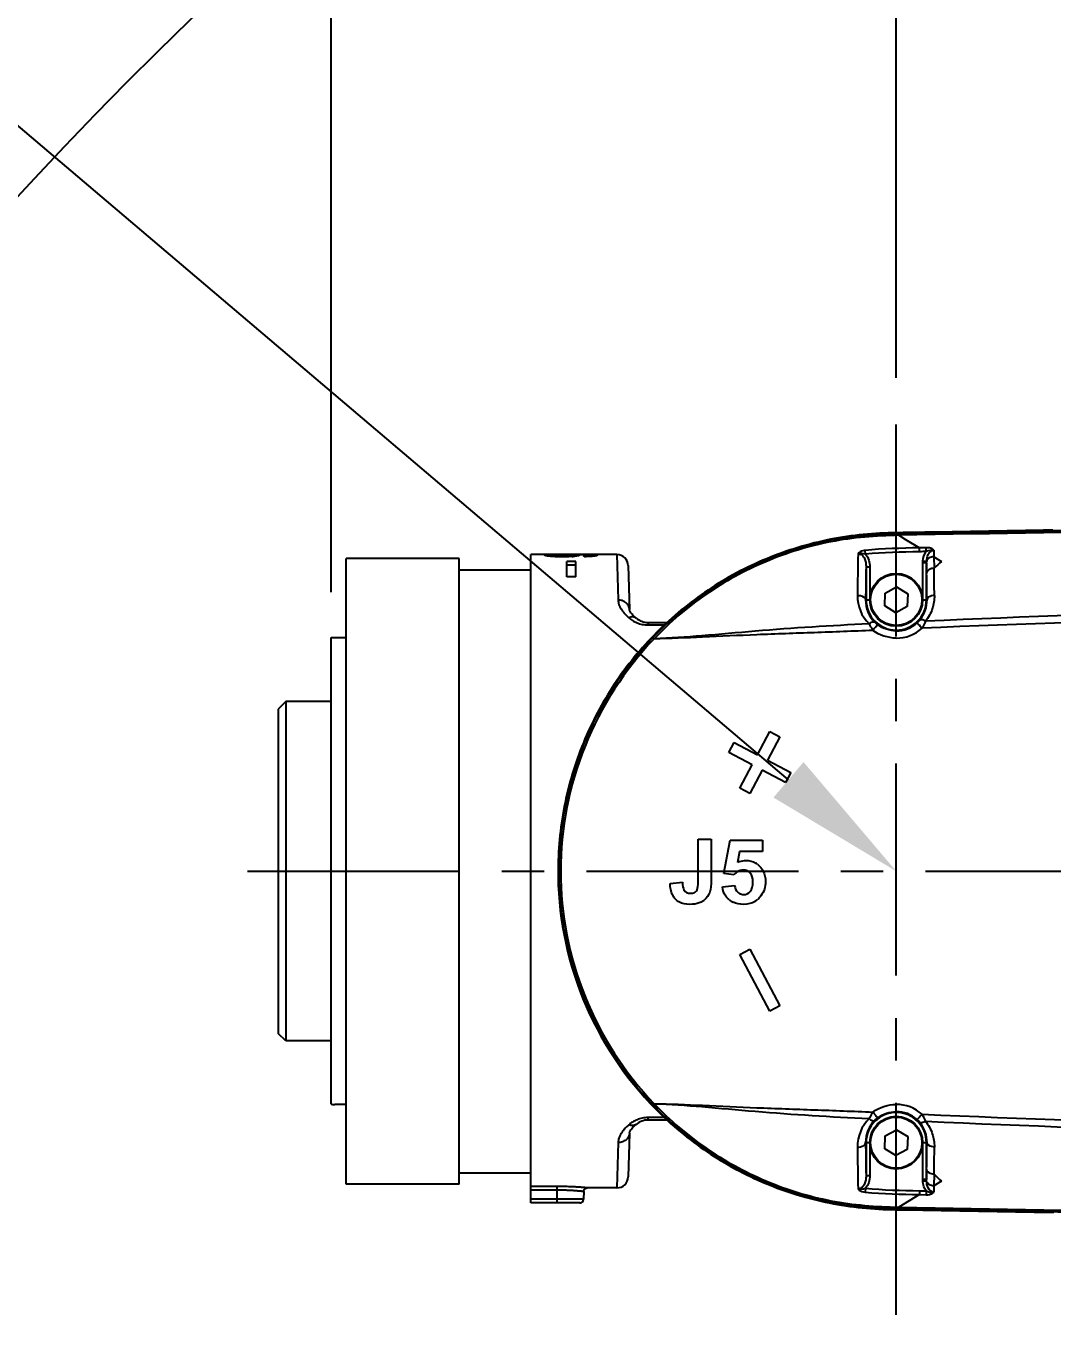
# Model space of a CAD drawing. Header units: millimetres. Extents: x 5828 to 6704, y 123 to 421.
# Drawn here: x 6577.83 to 6586.91, y 352.77 to 364.38 of the extents above; entities that cross this region are included whole.
import ezdxf
from ezdxf import colors
from ezdxf.entities.mleader import LeaderData, LeaderLine
from ezdxf.math import Vec2, Vec3

# ---------------------------------------------------------------- set-up
doc = ezdxf.new("R2010")
doc.units = ezdxf.units.MM
doc.linetypes.add('CENTER', pattern=[0.6, 0.375, -0.075, 0.075, -0.075])
for name, color, linetype in [('中心线', 7, 'Continuous'), ('外形图', 7, 'Continuous'), ('多重引线', 7, 'Continuous'), ('尺寸标注', 7, 'Continuous'), ('运动范围', 7, 'Continuous')]:
    doc.layers.add(name, color=color, linetype=linetype)
doc.styles.add('微软雅黑', font='msyh.ttc', dxfattribs={"height": 1.5})
doc.dimstyles.new('尺寸标注_1_15比例', dxfattribs={"dimtxt": 1.5, "dimasz": 1.25, "dimexe": 0.5, "dimexo": 0.4, "dimgap": 0.5, "dimtad": 1, "dimdec": 1, "dimlfac": 15, "dimdsep": 46, "dimtxsty": '微软雅黑', "dimcen": 0.09, "dimadec": 0, "dimazin": 0, "dimtp": 0.01, "dimtm": 0.01, "dimtfac": 1, "dimtdec": 1, "dimtofl": 0, "dimtmove": 0, "dimatfit": 3, "dimfxl": 1, "dimtolj": 1, "dimarcsym": 0})

# ---------------------------------------------------------------- blocks, each defined once
blk = doc.blocks.new('*D958')
at = {"layer": 'Defpoints', "color": 0}
for p in [(6585.527, 383.472), (6585.527, 360.872), (6580.527, 358.975)]:
    blk.add_point(p, dxfattribs=at)
at = {"layer": '尺寸标注', "color": 0, "lineweight": -2}
for p, q in [((6580.527, 359.375), (6580.527, 383.972)), ((6585.527, 361.272), (6585.527, 383.972)), ((6581.777, 383.472), (6584.277, 383.472))]:
    blk.add_line(p, q, dxfattribs=at)
at = {"layer": '尺寸标注', "color": 0}
for points in [[(6581.777, 383.68), (6581.777, 383.263), (6580.527, 383.472)], [(6584.277, 383.263), (6584.277, 383.68), (6585.527, 383.472)]]:
    blk.add_solid(points, dxfattribs=at)
at = {"layer": '尺寸标注', "color": 0, "insert": (6583.027, 384.735), "char_height": 1.5, "attachment_point": 5, "style": '微软雅黑'}
blk.add_mtext('\\A1;75', dxfattribs=at)
blk = doc.blocks.new('*D959')
at = {"layer": 'Defpoints', "color": 0}
for p in [(6604.527, 383.472), (6604.527, 362.717), (6585.527, 360.872)]:
    blk.add_point(p, dxfattribs=at)
at = {"layer": '尺寸标注', "color": 0, "lineweight": -2}
for p, q in [((6585.527, 361.272), (6585.527, 383.972)), ((6604.527, 363.117), (6604.527, 383.972)), ((6586.777, 383.472), (6603.277, 383.472))]:
    blk.add_line(p, q, dxfattribs=at)
at = {"layer": '尺寸标注', "color": 0}
for points in [[(6586.777, 383.68), (6586.777, 383.263), (6585.527, 383.472)], [(6603.277, 383.263), (6603.277, 383.68), (6604.527, 383.472)]]:
    blk.add_solid(points, dxfattribs=at)
at = {"layer": '尺寸标注', "color": 0, "insert": (6595.027, 384.747), "char_height": 1.5, "attachment_point": 5, "style": '微软雅黑'}
blk.add_mtext('\\A1;285', dxfattribs=at)

msp = doc.modelspace()

# ---------------------------------------------------------------- linework, layer by layer
at = {"layer": '中心线', "linetype": 'CENTER', "ltscale": 5}
for p, q in [((6585.5266, 352.9846), (6585.5266, 360.8724)), ((6579.7865, 356.908), (6610.777, 356.908))]:
    msp.add_line(p, q, dxfattribs=at)
at = {"layer": '外形图'}
for p, q in [((6585.5775, 359.8966), (6585.5485, 359.8961)), ((6585.5487, 359.879), (6585.5485, 359.8936)), ((6585.6318, 359.8974), (6585.5486, 359.8923)), ((6585.5487, 359.879), (6585.6095, 359.8419)), ((6585.6318, 359.8974), (6585.5775, 359.8966)), ((6585.6095, 359.8419), (6585.7309, 359.7677)), ((6582.2933, 353.9746), (6582.2933, 359.708)), ((6583.0559, 359.708), (6582.2933, 359.708)), ((6582.472, 359.7069), (6582.472, 359.6918)), ((6582.491, 359.7014), (6582.491, 359.6904)), ((6582.5098, 359.6984), (6582.5098, 359.6895)), ((6582.5719, 359.697), (6582.5719, 359.6883)), ((6582.6362, 359.6985), (6582.6362, 359.6896)), ((6582.6471, 359.7078), (6582.6471, 359.7036)), ((6582.657, 359.7017), (6582.657, 359.6908)), ((6582.6827, 359.7053), (6582.6827, 359.6929)), ((6582.7979, 359.699), (6582.7979, 359.6901)), ((6582.8104, 359.7014), (6582.8104, 359.6906)), ((6582.8268, 359.7069), (6582.8268, 359.6916)), ((6583.0559, 359.708), (6583.066, 359.3067)), ((6585.2539, 359.7113), (6585.2507, 359.7452)), ((6585.791, 359.769), (6585.7309, 359.7677)), ((6585.7316, 359.7332), (6585.7309, 359.7677)), ((6585.7917, 359.7345), (6585.791, 359.769)), ((6580.66, 354.1413), (6580.66, 359.6746)), ((6581.66, 359.6746), (6580.66, 359.6746)), ((6581.66, 354.1413), (6581.66, 359.6746)), ((6582.6133, 359.5126), (6582.6133, 359.6473)), ((6582.6933, 359.6473), (6582.6133, 359.6473)), ((6582.6933, 359.6147), (6582.6133, 359.6147)), ((6582.6933, 359.5126), (6582.6933, 359.6473)), ((6583.1559, 359.6106), (6583.166, 359.2237)), ((6585.2594, 359.5996), (6585.2594, 359.308)), ((6585.2594, 359.5996), (6585.2927, 359.5996)), ((6585.2927, 359.5996), (6585.2927, 359.308)), ((6585.7606, 359.308), (6585.7606, 359.6337)), ((6585.7939, 359.6337), (6585.7606, 359.6337)), ((6585.7943, 359.6476), (6585.7613, 359.6504)), ((6585.7939, 359.308), (6585.7939, 359.6337)), ((6585.8592, 359.6893), (6585.9266, 359.6482)), ((6585.8592, 359.6893), (6585.8609, 359.5869)), ((6581.66, 359.5746), (6582.2933, 359.5746)), ((6582.6933, 359.5126), (6582.6133, 359.5126)), ((6585.4257, 359.2536), (6585.4291, 359.3682)), ((6585.4291, 359.3682), (6585.5301, 359.4226)), ((6585.5301, 359.4226), (6585.6276, 359.3623)), ((6585.6276, 359.3623), (6585.6242, 359.2477)), ((6585.2551, 359.308), (6585.2927, 359.308)), ((6585.5232, 359.1934), (6585.4257, 359.2536)), ((6585.6242, 359.2477), (6585.5232, 359.1934)), ((6585.7606, 359.308), (6585.7987, 359.308)), ((6583.166, 359.2237), (6583.166, 359.2237)), ((6583.3314, 359.108), (6583.3314, 359.0857)), ((6583.3314, 359.108), (6583.4984, 359.108)), ((6583.3314, 359.0857), (6583.4752, 359.0857)), ((6580.5266, 354.848), (6580.5266, 358.9746)), ((6580.5266, 358.9746), (6580.66, 358.9746)), ((6580.1266, 358.408), (6580.06, 358.3413)), ((6580.06, 358.3413), (6580.06, 355.4746)), ((6580.1266, 358.408), (6580.1266, 355.408)), ((6580.5266, 358.408), (6580.1266, 358.408)), ((6584.2998, 357.9378), (6584.4094, 358.1438)), ((6584.4977, 358.0969), (6584.3881, 357.8908)), ((6584.4094, 358.1438), (6584.4977, 358.0969)), ((6584.0469, 357.959), (6584.0938, 358.0473)), ((6584.2529, 357.8495), (6584.0469, 357.959)), ((6584.0938, 358.0473), (6584.2998, 357.9378)), ((6584.1434, 357.6435), (6584.2529, 357.8495)), ((6584.3881, 357.8908), (6584.5942, 357.7813)), ((6584.3412, 357.8025), (6584.2317, 357.5965)), ((6584.5472, 357.693), (6584.3412, 357.8025)), ((6584.5942, 357.7813), (6584.5472, 357.693)), ((6584.2317, 357.5965), (6584.1434, 357.6435)), ((6583.7752, 356.8252), (6583.7752, 357.1913)), ((6583.7752, 357.1913), (6583.8892, 357.1913)), ((6583.8892, 357.1913), (6583.8892, 356.8326)), ((6584.0017, 356.8886), (6584.0574, 357.1836)), ((6584.0574, 357.1836), (6584.3446, 357.1836)), ((6584.3446, 357.1836), (6584.3446, 357.0819)), ((6584.1397, 357.0819), (6584.1227, 356.9857)), ((6584.3446, 357.0819), (6584.1397, 357.0819)), ((6583.5266, 356.7997), (6583.6345, 356.8121)), ((6584.0898, 356.8759), (6584.0017, 356.8886)), ((6583.9886, 356.7704), (6584.0968, 356.7816)), ((6584.1434, 356.1725), (6584.2317, 356.2194)), ((6584.2317, 356.2194), (6584.4977, 355.7191)), ((6584.4094, 355.6721), (6584.1434, 356.1725)), ((6584.4977, 355.7191), (6584.4094, 355.6721)), ((6580.1266, 355.408), (6580.06, 355.4746)), ((6580.5266, 355.408), (6580.1266, 355.408)), ((6580.66, 354.8456), (6580.56, 354.8456)), ((6583.3314, 354.708), (6583.3314, 354.7302)), ((6583.4748, 354.7302), (6583.3314, 354.7302)), ((6583.4989, 354.708), (6583.3314, 354.708)), ((6583.166, 354.5923), (6583.1559, 354.2054)), ((6585.4291, 354.5682), (6585.5301, 354.6226)), ((6585.5301, 354.6226), (6585.6276, 354.5623)), ((6583.066, 354.5092), (6583.0559, 354.108)), ((6585.2551, 354.508), (6585.2927, 354.508)), ((6585.2594, 354.508), (6585.2594, 354.2163)), ((6585.2927, 354.508), (6585.2927, 354.2163)), ((6585.4257, 354.4536), (6585.4291, 354.5682)), ((6585.6276, 354.5623), (6585.6242, 354.4477)), ((6585.7606, 354.1822), (6585.7606, 354.508)), ((6585.7606, 354.508), (6585.7987, 354.508)), ((6585.7939, 354.1822), (6585.7939, 354.508)), ((6585.5232, 354.3934), (6585.4257, 354.4536)), ((6585.6242, 354.4477), (6585.5232, 354.3934)), ((6581.66, 354.2413), (6582.2933, 354.2413)), ((6581.66, 354.1413), (6580.66, 354.1413)), ((6585.2594, 354.2163), (6585.2927, 354.2163)), ((6585.7939, 354.1822), (6585.7606, 354.1822)), ((6585.7943, 354.1683), (6585.7613, 354.1655)), ((6585.8609, 354.229), (6585.8592, 354.1266)), ((6585.9266, 354.1678), (6585.8592, 354.1266)), ((6582.5266, 354.1206), (6582.2933, 354.1206)), ((6582.5266, 354.088), (6582.2933, 354.088)), ((6582.7605, 354.0074), (6582.2933, 354.0074)), ((6582.5266, 353.9746), (6582.5266, 354.1206)), ((6582.7617, 354.0752), (6582.7605, 354.0074)), ((6583.0559, 354.108), (6582.7951, 354.108)), ((6585.2539, 354.1047), (6585.2507, 354.0707)), ((6585.7309, 354.0482), (6585.5487, 353.9369)), ((6585.7316, 354.0827), (6585.7309, 354.0482)), ((6585.7309, 354.0482), (6585.791, 354.0469)), ((6585.7917, 354.0815), (6585.791, 354.0469)), ((6582.7272, 353.9746), (6582.2933, 353.9746)), ((6585.5484, 353.9215), (6585.5998, 353.919)), ((6585.5484, 353.9198), (6585.5998, 353.919)), ((6585.5487, 353.9369), (6585.5485, 353.9223)), ((6586.9108, 353.8921), (6586.9206, 353.8919))]:
    msp.add_line(p, q, dxfattribs=at)
for points in [[(6583.2247, 359.1466), (6583.2145, 359.1554), (6583.2052, 359.1642), (6583.1972, 359.1725), (6583.1902, 359.1803), (6583.1844, 359.1875), (6583.1796, 359.1941), (6583.1757, 359.2), (6583.1726, 359.2054), (6583.1702, 359.2101), (6583.1684, 359.2142), (6583.1672, 359.2177), (6583.1665, 359.2205), (6583.1661, 359.2225), (6583.166, 359.2237)], [(6583.166, 354.5922), (6583.1661, 354.5934), (6583.1665, 354.5955), (6583.1672, 354.5983), (6583.1685, 354.6018), (6583.1702, 354.6059), (6583.1726, 354.6106), (6583.1757, 354.6159), (6583.1796, 354.6219), (6583.1844, 354.6285), (6583.1903, 354.6357), (6583.1972, 354.6435), (6583.2053, 354.6518), (6583.2146, 354.6606), (6583.2247, 354.6694)], [(6582.7617, 354.0752), (6582.7618, 354.0775), (6582.7623, 354.0806), (6582.763, 354.0837), (6582.764, 354.0867), (6582.7652, 354.0896), (6582.7668, 354.0923), (6582.7686, 354.0949), (6582.7706, 354.0973), (6582.7729, 354.0995), (6582.7753, 354.1015), (6582.778, 354.1032), (6582.7807, 354.1047), (6582.7836, 354.106), (6582.7866, 354.1069), (6582.7897, 354.1075), (6582.7929, 354.1079), (6582.7951, 354.108)]]:
    msp.add_lwpolyline(points, dxfattribs=at)
for centre, radius in [((6585.5266, 359.308), 0.2333), ((6585.5266, 359.308), 0.2267), ((6585.5266, 354.508), 0.2333), ((6585.5266, 354.508), 0.2267)]:
    msp.add_circle(centre, radius, dxfattribs=at)
for centre, radius, start, end in [((6600.9868, -524.6281), 884.6564, 90.3351838, 90.9999326), ((6599.5922, -426.9225), 786.9268, 90.2752708, 91.0225507), ((6583.0559, 359.608), 0.1, 1.5, 90), ((6683.1579, 358.0899), 97.9829, 179.049727, 179.2649), ((6582.6079, 360.4295), 0.7404, 273.80278, 275.54923), ((6582.61, 360.4057), 0.7165, 275.56813, 275.82642), ((6657.5345, 358.3988), 72.2851, 179.048152, 179.279371), ((6586.8787, 358.5595), 1.4463, 131.17122, 134.73157), ((6508.9034, 358.441), 76.966, 0.674219, 0.853127), ((6517.8014, 358.47), 68.0025, 0.706034, 0.903416), ((6585.5311, 359.3422), 0.348, 179.21414, 225.1184), ((6585.5261, 359.3037), 0.271, 179.09652, 225.44843), ((6585.5266, 359.308), 0.2672, 180, 0), ((6585.5279, 359.3038), 0.2709, 319.86681, 0.8812), ((6592.278, 214.9208), 144.3441, 88.339768, 92.578488), ((6583.3314, 359.2746), 0.1667, 230.21661, 270), ((6585.5378, 359.2955), 0.2579, 311.97894, 319.84973), ((6585.5168, 359.2945), 0.2579, 225.46819, 233.25352), ((6585.5267, 359.3077), 0.2744, 269.99707, 312.0083), ((6585.5266, 359.3101), 0.3408, 270.00213, 312.04576), ((6585.5271, 356.9077), 2.9851, 136.19213, 179.99571), ((6584.2048, 356.8218), 0.1833, 110.05869, 116.62903), ((6584.174, 356.817), 0.1004, 106.74697, 114.97053), ((6584.1958, 356.8372), 0.1677, 52.24546, 58.5524), ((6585.5271, 356.9082), 2.9851, 180.0043, 223.80786), ((6583.7179, 356.7881), 0.1739, 304.52067, 309.28467), ((6584.1536, 356.7819), 0.1639, 229.68278, 239.77219), ((6584.1549, 356.7843), 0.1667, 239.78451, 244.8994), ((6584.1885, 356.786), 0.1696, 301.62289, 305.86678), ((6584.1849, 356.791), 0.1757, 305.88811, 312.20484), ((6585.5266, 354.5059), 0.3408, 47.95424, 89.99787), ((6583.3314, 354.5413), 0.1667, 90.00003, 129.7826), ((6585.5311, 354.4737), 0.348, 134.88168, 180.78564), ((6585.5261, 354.5122), 0.271, 134.55154, 180.90344), ((6585.5266, 354.508), 0.2672, 0, 180), ((6585.5168, 354.5215), 0.2579, 126.74656, 134.53177), ((6585.5267, 354.5082), 0.2744, 47.99169, 90.00293), ((6585.5378, 354.5204), 0.2579, 40.15028, 48.02104), ((6585.5276, 354.5121), 0.2711, 359.13619, 40.11579), ((6592.278, 498.8979), 144.3469, 267.421552, 271.660192), ((6652.7063, 355.3466), 67.4564, 180.712353, 180.960124), ((6514.487, 355.3925), 71.3172, 359.101171, 359.289379), ((6673.2343, 355.5801), 88.0582, 180.722978, 180.962411), ((6504.8583, 355.4289), 81.0115, 359.151338, 359.321313), ((6583.0559, 354.208), 0.1, 270, 358.49997), ((6586.8792, 355.2569), 1.4469, 225.26963, 228.82839), ((6582.7272, 354.008), 0.0333, 270, 359), ((6600.8877, 1230.584), 876.7959, 268.9975832, 269.66828), ((6599.475, 1131.0603), 777.2481, 268.9733511, 269.7299241)]:
    msp.add_arc(centre, radius, start, end, dxfattribs=at)
msp.add_ellipse((6580.6933, 356.908), major_axis=(0, 2.0667), ratio=1, start_param=-3.2223255, end_param=-3.2061536, dxfattribs=at)
for points, knots in [([(6595.8114, 360.0158), (6594.1147, 360.0061), (6591.5698, 359.9839), (6588.6008, 359.9444), (6586.9043, 359.9193), (6586.056, 359.9037), (6585.6318, 359.8974)], [0, 0, 0, 0, 0.4999899, 0.7499865, 0.8749853, 1, 1, 1, 1]), ([(6585.4932, 359.9002), (6585.3948, 359.898), (6585.198, 359.8875), (6584.8096, 359.8244), (6584.3385, 359.6755), (6583.8199, 359.3893), (6583.3671, 359.0072), (6582.998, 358.5439), (6582.7266, 358.0173), (6582.5641, 357.4474), (6582.4989, 356.663), (6582.7109, 355.6811), (6583.2858, 354.8574), (6583.9045, 354.3706), (6584.4326, 354.1018), (6584.9083, 353.9692), (6585.2993, 353.9188), (6585.4969, 353.9154), (6585.5961, 353.9139)], [0, 0, 0, 0, 0.0313918, 0.0627055, 0.1252465, 0.1877889, 0.2503308, 0.3128738, 0.3754122, 0.4379568, 0.5004935, 0.6249746, 0.7494509, 0.8119925, 0.8745358, 0.9370831, 0.9683717, 1, 1, 1, 1]), ([(6585.5485, 359.8961), (6585.4497, 359.8945), (6585.2527, 359.888), (6584.8632, 359.8316), (6584.39, 359.6916), (6583.8668, 359.4146), (6583.2566, 358.9185), (6582.6959, 358.0856), (6582.4614, 356.908), (6582.6958, 355.7304), (6583.2566, 354.8975), (6583.8667, 354.4014), (6584.3899, 354.1244), (6584.8631, 353.9843), (6585.2526, 353.9279), (6585.4496, 353.9215), (6585.5484, 353.9198)], [0, 0, 0, 0, 0.0315586, 0.0628955, 0.1255144, 0.1881321, 0.2507484, 0.3753715, 0.4999998, 0.6246281, 0.7492512, 0.8118676, 0.8744853, 0.9371042, 0.968441, 1, 1, 1, 1]), ([(6585.5485, 359.8936), (6585.3466, 359.8902), (6584.9419, 359.8553), (6584.3576, 359.6778), (6583.8235, 359.3832), (6583.5126, 359.1199), (6583.3729, 358.9742)], [0, 0, 0, 0, 0.2498905, 0.4997219, 0.750074, 1, 1, 1, 1]), ([(6585.5487, 359.879), (6585.3479, 359.8745), (6584.9446, 359.8434), (6584.3641, 359.6632), (6583.8312, 359.3726), (6583.5229, 359.109), (6583.3839, 358.9636)], [0, 0, 0, 0, 0.2498543, 0.4998287, 0.7498754, 1, 1, 1, 1]), ([(6582.4189, 359.7017), (6582.4189, 359.7019), (6582.4191, 359.7022), (6582.4195, 359.7026), (6582.4201, 359.703), (6582.4212, 359.7034), (6582.4229, 359.7038), (6582.425, 359.7043), (6582.4277, 359.7047), (6582.4308, 359.705), (6582.4358, 359.7055), (6582.4428, 359.7059), (6582.4554, 359.7065), (6582.4653, 359.7068), (6582.472, 359.7069)], [0, 0, 0, 0, 0.0118525, 0.019438, 0.0286511, 0.0526566, 0.084771, 0.1255262, 0.1752654, 0.2336918, 0.3001019, 0.453128, 0.6246098, 1, 1, 1, 1]), ([(6582.4609, 359.6928), (6582.4576, 359.6931), (6582.4515, 359.6938), (6582.443, 359.6949), (6582.4356, 359.696), (6582.4303, 359.697), (6582.4267, 359.6978), (6582.4246, 359.6984), (6582.4228, 359.699), (6582.4214, 359.6995), (6582.4203, 359.7001), (6582.4194, 359.7007), (6582.4189, 359.7013), (6582.4189, 359.7017)], [0, 0, 0, 0, 0.2247818, 0.4231707, 0.5952357, 0.7375059, 0.7966258, 0.8475281, 0.8901801, 0.9248326, 0.9521779, 0.9730678, 1, 1, 1, 1]), ([(6582.472, 359.7069), (6582.4836, 359.7072), (6582.5091, 359.7075), (6582.5504, 359.7077), (6582.5972, 359.7078), (6582.6302, 359.7078), (6582.6474, 359.7078)], [0, 0, 0, 0, 0.1984688, 0.4360621, 0.7054894, 1, 1, 1, 1]), ([(6582.5138, 359.7041), (6582.5106, 359.7039), (6582.506, 359.7037), (6582.5003, 359.7033), (6582.4969, 359.7029), (6582.4946, 359.7026), (6582.4931, 359.7024), (6582.4923, 359.7022), (6582.4917, 359.702), (6582.4913, 359.7018), (6582.491, 359.7016), (6582.491, 359.7014)], [0, 0, 0, 0, 0.4200647, 0.594077, 0.7405072, 0.8538463, 0.8972114, 0.9317951, 0.9584058, 0.9779729, 1, 1, 1, 1]), ([(6582.491, 359.7014), (6582.491, 359.7012), (6582.4913, 359.7009), (6582.4919, 359.7007), (6582.4925, 359.7004), (6582.4934, 359.7002), (6582.4948, 359.6999), (6582.497, 359.6996), (6582.4998, 359.6992), (6582.5041, 359.6988), (6582.5075, 359.6985), (6582.5098, 359.6984)], [0, 0, 0, 0, 0.0314974, 0.0588928, 0.0951764, 0.1405555, 0.1944991, 0.3240424, 0.474314, 0.6406265, 1, 1, 1, 1]), ([(6582.5098, 359.6984), (6582.514, 359.6981), (6582.5232, 359.6977), (6582.5439, 359.6971), (6582.5604, 359.697), (6582.5719, 359.697)], [0, 0, 0, 0, 0.2015006, 0.442947, 1, 1, 1, 1]), ([(6582.5794, 359.705), (6582.5672, 359.705), (6582.5499, 359.7049), (6582.528, 359.7046), (6582.5183, 359.7043), (6582.5138, 359.7041)], [0, 0, 0, 0, 0.5568304, 0.7950322, 1, 1, 1, 1]), ([(6582.5719, 359.697), (6582.5837, 359.697), (6582.6005, 359.6971), (6582.6219, 359.6977), (6582.6316, 359.6982), (6582.6362, 359.6985)], [0, 0, 0, 0, 0.5474641, 0.7857332, 1, 1, 1, 1]), ([(6582.6373, 359.7042), (6582.6332, 359.7044), (6582.6244, 359.7046), (6582.6051, 359.705), (6582.5899, 359.705), (6582.5794, 359.705)], [0, 0, 0, 0, 0.2125212, 0.4562806, 1, 1, 1, 1]), ([(6582.6362, 359.6985), (6582.6394, 359.6987), (6582.6448, 359.6991), (6582.6509, 359.6998), (6582.6541, 359.7004), (6582.6553, 359.7007), (6582.6559, 359.7009), (6582.6564, 359.7011), (6582.6568, 359.7013), (6582.657, 359.7015), (6582.657, 359.7017)], [0, 0, 0, 0, 0.4497261, 0.7634838, 0.8676502, 0.9067981, 0.93781, 0.9615799, 0.9791142, 1, 1, 1, 1]), ([(6582.657, 359.7017), (6582.657, 359.7019), (6582.6566, 359.7021), (6582.6561, 359.7024), (6582.6554, 359.7026), (6582.6545, 359.7027), (6582.653, 359.703), (6582.6508, 359.7033), (6582.6478, 359.7035), (6582.6433, 359.7039), (6582.6397, 359.7041), (6582.6373, 359.7042)], [0, 0, 0, 0, 0.030023, 0.0566744, 0.0921384, 0.1366203, 0.1896125, 0.3178242, 0.4691136, 0.6366321, 1, 1, 1, 1]), ([(6582.6474, 359.7078), (6582.6647, 359.7078), (6582.6981, 359.7078), (6582.7459, 359.7077), (6582.7885, 359.7075), (6582.8149, 359.7072), (6582.8268, 359.7069)], [0, 0, 0, 0, 0.2884852, 0.5584607, 0.8002563, 1, 1, 1, 1]), ([(6582.7856, 359.7042), (6582.7786, 359.7045), (6582.7634, 359.7048), (6582.7391, 359.7051), (6582.7117, 359.7052), (6582.6927, 359.7053), (6582.6827, 359.7053)], [0, 0, 0, 0, 0.2040707, 0.4433213, 0.7095381, 1, 1, 1, 1]), ([(6582.6827, 359.7053), (6582.6859, 359.7052), (6582.6918, 359.705), (6582.7, 359.7045), (6582.7068, 359.704), (6582.7115, 359.7035), (6582.7146, 359.7031), (6582.7165, 359.7028), (6582.7179, 359.7025), (6582.7191, 359.7022), (6582.7199, 359.7018), (6582.7205, 359.7015), (6582.7209, 359.7012), (6582.721, 359.7009), (6582.721, 359.7007)], [0, 0, 0, 0, 0.2458252, 0.4552012, 0.629251, 0.76694, 0.8223759, 0.8691079, 0.9073708, 0.9376633, 0.9608948, 0.9781065, 0.9904788, 1, 1, 1, 1]), ([(6582.721, 359.7007), (6582.721, 359.7003), (6582.7204, 359.6997), (6582.7194, 359.6992), (6582.7181, 359.6986), (6582.7166, 359.6981), (6582.7147, 359.6976), (6582.7125, 359.6971), (6582.7089, 359.6964), (6582.7039, 359.6955), (6582.6948, 359.6942), (6582.6876, 359.6934), (6582.6827, 359.6929)], [0, 0, 0, 0, 0.0312309, 0.0567503, 0.0899956, 0.131389, 0.1812086, 0.2393105, 0.3050437, 0.4562516, 0.6265238, 1, 1, 1, 1]), ([(6582.7597, 359.6976), (6582.7669, 359.6977), (6582.7771, 359.6979), (6582.7898, 359.6984), (6582.7954, 359.6988), (6582.7979, 359.699)], [0, 0, 0, 0, 0.5620801, 0.8004409, 1, 1, 1, 1]), ([(6582.769, 359.6892), (6582.7682, 359.69), (6582.7653, 359.693), (6582.7621, 359.6958), (6582.7597, 359.6976)], [0, 0, 0, 0, 0.2625428, 1, 1, 1, 1]), ([(6582.8104, 359.7014), (6582.8104, 359.7016), (6582.81, 359.7019), (6582.8095, 359.7021), (6582.8088, 359.7023), (6582.8079, 359.7025), (6582.8063, 359.7028), (6582.8037, 359.7031), (6582.8001, 359.7034), (6582.794, 359.7039), (6582.7891, 359.7041), (6582.7856, 359.7042)], [0, 0, 0, 0, 0.0231028, 0.0437733, 0.071783, 0.1078978, 0.1527523, 0.2683418, 0.4153853, 0.5885357, 1, 1, 1, 1]), ([(6582.7979, 359.699), (6582.799, 359.6991), (6582.8011, 359.6993), (6582.8038, 359.6996), (6582.806, 359.6999), (6582.8077, 359.7002), (6582.8089, 359.7005), (6582.8097, 359.7008), (6582.8102, 359.7011), (6582.8104, 359.7013), (6582.8104, 359.7014)], [0, 0, 0, 0, 0.2568735, 0.4688923, 0.6399994, 0.7722363, 0.8693438, 0.9352378, 0.9758212, 1, 1, 1, 1]), ([(6582.8268, 359.7069), (6582.8312, 359.7068), (6582.8395, 359.7066), (6582.8509, 359.7061), (6582.8605, 359.7056), (6582.8673, 359.705), (6582.8718, 359.7045), (6582.8745, 359.7041), (6582.8767, 359.7037), (6582.8786, 359.7033), (6582.88, 359.7028), (6582.881, 359.7023), (6582.8817, 359.7018), (6582.8818, 359.7013), (6582.8818, 359.7011)], [0, 0, 0, 0, 0.2377456, 0.4415863, 0.6119871, 0.7494112, 0.8059424, 0.8545513, 0.8954463, 0.9288738, 0.9551702, 0.9749004, 0.9890992, 1, 1, 1, 1]), ([(6582.8818, 359.7011), (6582.8818, 359.7008), (6582.8815, 359.7003), (6582.8809, 359.6998), (6582.8798, 359.6991), (6582.8777, 359.6983), (6582.8746, 359.6974), (6582.8705, 359.6965), (6582.8654, 359.6956), (6582.8594, 359.6947), (6582.8551, 359.6942), (6582.8528, 359.6939)], [0, 0, 0, 0, 0.0305991, 0.0525709, 0.0805368, 0.1573357, 0.2646228, 0.4031305, 0.572635, 0.7713952, 1, 1, 1, 1]), ([(6585.2507, 359.7452), (6585.2443, 359.7446), (6585.2216, 359.7408), (6585.1969, 359.7297), (6585.1885, 359.7149)], [0, 0, 0, 0, 0.2735961, 1, 1, 1, 1]), ([(6585.1885, 359.7149), (6585.2009, 359.7167), (6585.2275, 359.7059), (6585.2469, 359.6729), (6585.2575, 359.637), (6585.2594, 359.612), (6585.2594, 359.5996)], [0, 0, 0, 0, 0.2510945, 0.5018024, 0.7509979, 1, 1, 1, 1]), ([(6585.8583, 359.7466), (6585.8516, 359.7556), (6585.8278, 359.7667), (6585.8039, 359.7693), (6585.791, 359.769)], [0, 0, 0, 0, 0.4652728, 1, 1, 1, 1]), ([(6585.7943, 359.6476), (6585.7957, 359.6686), (6585.8026, 359.7005), (6585.8266, 359.7362), (6585.8476, 359.7464), (6585.8583, 359.7466)], [0, 0, 0, 0, 0.4967975, 0.747736, 1, 1, 1, 1]), ([(6582.491, 359.6904), (6582.4883, 359.6906), (6582.4782, 359.6912), (6582.4682, 359.692), (6582.4609, 359.6928)], [0, 0, 0, 0, 0.2665951, 1, 1, 1, 1]), ([(6582.5726, 359.6883), (6582.5586, 359.6883), (6582.5313, 359.6886), (6582.5041, 359.6896), (6582.491, 359.6904)], [0, 0, 0, 0, 0.5159916, 1, 1, 1, 1]), ([(6582.657, 359.6908), (6582.644, 359.6899), (6582.6159, 359.6886), (6582.5877, 359.6883), (6582.5726, 359.6883)], [0, 0, 0, 0, 0.4638019, 1, 1, 1, 1]), ([(6582.8104, 359.6906), (6582.8071, 359.6904), (6582.7933, 359.6898), (6582.7794, 359.6894), (6582.769, 359.6892)], [0, 0, 0, 0, 0.2423789, 1, 1, 1, 1]), ([(6582.8528, 359.6939), (6582.8463, 359.6931), (6582.8322, 359.6918), (6582.8181, 359.691), (6582.8104, 359.6906)], [0, 0, 0, 0, 0.4593914, 1, 1, 1, 1]), ([(6585.8592, 359.6893), (6585.8443, 359.689), (6585.8166, 359.6828), (6585.7965, 359.6596), (6585.7943, 359.6476)], [0, 0, 0, 0, 0.5520752, 1, 1, 1, 1]), ([(6585.8609, 359.5869), (6585.8449, 359.5866), (6585.8158, 359.5807), (6585.7956, 359.5544), (6585.7954, 359.5422)], [0, 0, 0, 0, 0.5668086, 1, 1, 1, 1]), ([(6583.166, 359.2237), (6583.1659, 359.2292), (6583.1643, 359.2404), (6583.1582, 359.2562), (6583.1487, 359.2707), (6583.1362, 359.2834), (6583.121, 359.2937), (6583.1038, 359.3012), (6583.0853, 359.3058), (6583.0725, 359.3068), (6583.066, 359.3067)], [0, 0, 0, 0, 0.1154967, 0.2325021, 0.3522459, 0.4754907, 0.6024415, 0.7327603, 0.8656536, 1, 1, 1, 1]), ([(6583.066, 359.3067), (6583.0662, 359.3002), (6583.0677, 359.2868), (6583.0731, 359.2668), (6583.0814, 359.2467), (6583.0924, 359.2268), (6583.106, 359.2069), (6583.128, 359.1802), (6583.1471, 359.1616), (6583.1608, 359.1498)], [0, 0, 0, 0, 0.1047068, 0.2138084, 0.3285245, 0.4495753, 0.5772846, 0.7117047, 1, 1, 1, 1]), ([(6585.1831, 359.347), (6585.1921, 359.3473), (6585.219, 359.3461), (6585.2547, 359.3274), (6585.2551, 359.308)], [0, 0, 0, 0, 0.3161215, 1, 1, 1, 1]), ([(6585.8641, 359.3466), (6585.8645, 359.3071), (6585.8517, 359.2246), (6585.811, 359.1513), (6585.7842, 359.1187)], [0, 0, 0, 0, 0.4843697, 1, 1, 1, 1]), ([(6585.8641, 359.3466), (6585.8557, 359.3465), (6585.8309, 359.344), (6585.7991, 359.3259), (6585.7987, 359.308)], [0, 0, 0, 0, 0.3181094, 1, 1, 1, 1]), ([(6583.2247, 359.1466), (6583.2229, 359.1481), (6583.2187, 359.151), (6583.2094, 359.1553), (6583.1958, 359.1578), (6583.1783, 359.1561), (6583.1666, 359.1523), (6583.1608, 359.1498)], [0, 0, 0, 0, 0.109836, 0.2215599, 0.4564936, 0.7149791, 1, 1, 1, 1]), ([(6583.1608, 359.1498), (6583.1711, 359.1409), (6583.1942, 359.1238), (6583.2269, 359.107), (6583.2563, 359.0965), (6583.2887, 359.0883), (6583.3143, 359.0857), (6583.3314, 359.0857)], [0, 0, 0, 0, 0.2201243, 0.4611668, 0.5899131, 0.7235186, 1, 1, 1, 1]), ([(6585.7842, 359.1187), (6585.7749, 359.1247), (6585.7605, 359.133), (6585.7393, 359.1339), (6585.7349, 359.1292)], [0, 0, 0, 0, 0.6323188, 1, 1, 1, 1]), ([(6596.4598, 359.1367), (6595.568, 359.1634), (6593.7836, 359.1967), (6590.2144, 359.201), (6587.5377, 359.1343), (6585.7549, 359.057)], [0, 0, 0, 0, 0.2500034, 0.5000096, 1, 1, 1, 1]), ([(6585.7842, 359.1187), (6585.7822, 359.1137), (6585.7733, 359.0927), (6585.7633, 359.0722), (6585.7549, 359.057)], [0, 0, 0, 0, 0.2376212, 1, 1, 1, 1]), ([(6585.3201, 359.0374), (6585.1471, 359.03), (6584.8047, 359.0174), (6584.3023, 359.0002), (6583.8301, 358.9781), (6583.527, 358.9646), (6583.3837, 358.9633)], [0, 0, 0, 0, 0.2681972, 0.5303969, 0.7782016, 1, 1, 1, 1]), ([(6585.2855, 359.0956), (6584.9498, 359.0789), (6584.4568, 359.0488), (6583.8242, 358.9896), (6583.5255, 358.9674), (6583.3839, 358.9636)], [0, 0, 0, 0, 0.5289486, 0.777101, 1, 1, 1, 1]), ([(6585.2855, 359.0956), (6585.2945, 359.1027), (6585.309, 359.1129), (6585.3309, 359.1152), (6585.336, 359.1106)], [0, 0, 0, 0, 0.626016, 1, 1, 1, 1]), ([(6585.2855, 359.0956), (6585.288, 359.0909), (6585.2986, 359.071), (6585.3104, 359.0516), (6585.3201, 359.0374)], [0, 0, 0, 0, 0.2369328, 1, 1, 1, 1]), ([(6585.3201, 359.0374), (6585.3251, 359.0441), (6585.3345, 359.0559), (6585.3471, 359.073), (6585.356, 359.0806), (6585.3608, 359.0884), (6585.3625, 359.0878)], [0, 0, 0, 0, 0.3776977, 0.699301, 0.9163684, 1, 1, 1, 1]), ([(6585.7549, 359.057), (6585.7494, 359.0631), (6585.7391, 359.0739), (6585.7259, 359.0896), (6585.7161, 359.0967), (6585.712, 359.1041), (6585.7103, 359.1038)], [0, 0, 0, 0, 0.3800858, 0.7022456, 0.9186994, 1, 1, 1, 1]), ([(6583.3837, 358.9633), (6583.1255, 358.6901), (6582.7052, 358.0428), (6582.5581, 357.2838), (6582.5581, 356.908)], [0, 0, 0, 0, 0.5000355, 1, 1, 1, 1]), ([(6583.3729, 358.9742), (6583.3731, 358.9738), (6583.3769, 358.9704), (6583.3805, 358.9668), (6583.3839, 358.9636)], [0, 0, 0, 0, 0.0823333, 1, 1, 1, 1]), ([(6582.5581, 356.908), (6582.5581, 356.5321), (6582.7052, 355.7731), (6583.1255, 355.1259), (6583.3837, 354.8527)], [0, 0, 0, 0, 0.4999654, 1, 1, 1, 1]), ([(6583.3729, 354.8418), (6583.3734, 354.8431), (6583.378, 354.8461), (6583.3811, 354.85), (6583.3837, 354.8527)], [0, 0, 0, 0, 0.2804541, 1, 1, 1, 1]), ([(6583.3729, 354.8418), (6583.5126, 354.6961), (6583.8235, 354.4328), (6584.3575, 354.1381), (6584.9419, 353.9608), (6585.3466, 353.9257), (6585.5485, 353.9223)], [0, 0, 0, 0, 0.2499158, 0.5002475, 0.7500821, 1, 1, 1, 1]), ([(6583.3837, 354.8527), (6583.527, 354.8514), (6583.8301, 354.8379), (6584.3022, 354.8158), (6584.8047, 354.7985), (6585.147, 354.786), (6585.3201, 354.7785)], [0, 0, 0, 0, 0.2217935, 0.4695969, 0.7317992, 1, 1, 1, 1]), ([(6583.3839, 354.8523), (6583.5255, 354.8485), (6583.8242, 354.8263), (6584.4568, 354.7671), (6584.9498, 354.737), (6585.2855, 354.7203)], [0, 0, 0, 0, 0.222894, 0.4710455, 1, 1, 1, 1]), ([(6583.3839, 354.8523), (6583.5229, 354.707), (6583.8312, 354.4433), (6584.3641, 354.1528), (6584.9446, 353.9725), (6585.3478, 353.9414), (6585.5487, 353.9369)], [0, 0, 0, 0, 0.2501195, 0.5001631, 0.7501399, 1, 1, 1, 1]), ([(6583.3314, 354.7302), (6583.3143, 354.7302), (6583.2887, 354.7276), (6583.2563, 354.7194), (6583.2269, 354.7089), (6583.1942, 354.6921), (6583.1711, 354.6751), (6583.1608, 354.6662)], [0, 0, 0, 0, 0.2764756, 0.4100807, 0.5388306, 0.7798761, 1, 1, 1, 1]), ([(6585.3201, 354.7785), (6585.3168, 354.7737), (6585.3044, 354.7548), (6585.2932, 354.7352), (6585.2855, 354.7203)], [0, 0, 0, 0, 0.2597966, 1, 1, 1, 1]), ([(6585.2855, 354.7203), (6585.2945, 354.7133), (6585.309, 354.7031), (6585.3309, 354.7008), (6585.336, 354.7053)], [0, 0, 0, 0, 0.6260154, 1, 1, 1, 1]), ([(6585.3201, 354.7785), (6585.3251, 354.7719), (6585.3345, 354.76), (6585.3471, 354.743), (6585.356, 354.7353), (6585.3608, 354.7275), (6585.3625, 354.7281)], [0, 0, 0, 0, 0.3776977, 0.6993011, 0.9163684, 1, 1, 1, 1]), ([(6585.7549, 354.759), (6585.7494, 354.7529), (6585.7391, 354.7421), (6585.7259, 354.7263), (6585.7161, 354.7192), (6585.712, 354.7119), (6585.7103, 354.7122)], [0, 0, 0, 0, 0.3800858, 0.7022456, 0.9186994, 1, 1, 1, 1]), ([(6585.7549, 354.759), (6585.7577, 354.7538), (6585.7684, 354.7336), (6585.7778, 354.7128), (6585.7842, 354.6972)], [0, 0, 0, 0, 0.25899, 1, 1, 1, 1]), ([(6585.7549, 354.759), (6587.5377, 354.6817), (6590.2144, 354.6149), (6593.7836, 354.6193), (6595.568, 354.6526), (6596.4598, 354.6792)], [0, 0, 0, 0, 0.4999904, 0.7499966, 1, 1, 1, 1]), ([(6583.1608, 354.6662), (6583.1471, 354.6543), (6583.128, 354.6358), (6583.1061, 354.609), (6583.0924, 354.5892), (6583.0814, 354.5692), (6583.0731, 354.5491), (6583.0677, 354.5292), (6583.0662, 354.5158), (6583.066, 354.5092)], [0, 0, 0, 0, 0.2882975, 0.4227187, 0.5504261, 0.6714761, 0.7861934, 0.8952946, 1, 1, 1, 1]), ([(6583.166, 354.5922), (6583.1659, 354.5867), (6583.1643, 354.5756), (6583.1582, 354.5597), (6583.1487, 354.5452), (6583.1362, 354.5326), (6583.121, 354.5223), (6583.1038, 354.5147), (6583.0853, 354.5101), (6583.0725, 354.5092), (6583.066, 354.5092)], [0, 0, 0, 0, 0.1154983, 0.232501, 0.3522438, 0.4754888, 0.6024402, 0.7327598, 0.8656536, 1, 1, 1, 1]), ([(6583.2247, 354.6694), (6583.2229, 354.6678), (6583.2187, 354.665), (6583.2094, 354.6606), (6583.1958, 354.6581), (6583.1783, 354.6598), (6583.1666, 354.6636), (6583.1608, 354.6662)], [0, 0, 0, 0, 0.1098365, 0.2215607, 0.4564942, 0.7149792, 1, 1, 1, 1]), ([(6585.7842, 354.6972), (6585.7749, 354.6913), (6585.7605, 354.6829), (6585.7393, 354.682), (6585.7349, 354.6867)], [0, 0, 0, 0, 0.6323188, 1, 1, 1, 1]), ([(6585.7842, 354.6972), (6585.811, 354.6647), (6585.8517, 354.5914), (6585.8645, 354.5089), (6585.8641, 354.4693)], [0, 0, 0, 0, 0.5156313, 1, 1, 1, 1]), ([(6585.1831, 354.4689), (6585.1921, 354.4686), (6585.219, 354.4699), (6585.2547, 354.4885), (6585.2551, 354.508)], [0, 0, 0, 0, 0.3161215, 1, 1, 1, 1]), ([(6585.8641, 354.4693), (6585.8557, 354.4695), (6585.8309, 354.4719), (6585.7991, 354.49), (6585.7987, 354.508)], [0, 0, 0, 0, 0.3181093, 1, 1, 1, 1]), ([(6585.8609, 354.229), (6585.8449, 354.2293), (6585.8158, 354.2352), (6585.7956, 354.2615), (6585.7954, 354.2737)], [0, 0, 0, 0, 0.5668101, 1, 1, 1, 1]), ([(6585.2594, 354.2163), (6585.2594, 354.2039), (6585.2575, 354.179), (6585.2469, 354.143), (6585.2275, 354.11), (6585.2009, 354.0991), (6585.1885, 354.101)], [0, 0, 0, 0, 0.2490139, 0.4982434, 0.7489054, 1, 1, 1, 1]), ([(6585.8593, 354.1266), (6585.8443, 354.1269), (6585.8166, 354.1332), (6585.7965, 354.1564), (6585.7943, 354.1683)], [0, 0, 0, 0, 0.5520862, 1, 1, 1, 1]), ([(6585.8583, 354.0692), (6585.8377, 354.07), (6585.802, 354.1065), (6585.7957, 354.1474), (6585.7943, 354.1683)], [0, 0, 0, 0, 0.4959602, 1, 1, 1, 1]), ([(6582.7951, 354.108), (6582.7949, 354.108), (6582.7945, 354.108), (6582.7935, 354.1081), (6582.7919, 354.1083), (6582.7896, 354.1085), (6582.7867, 354.1087), (6582.7815, 354.1092), (6582.7736, 354.1099), (6582.7623, 354.1109), (6582.7487, 354.112), (6582.733, 354.1131), (6582.7082, 354.1149), (6582.6733, 354.1169), (6582.6276, 354.1189), (6582.5781, 354.1203), (6582.544, 354.1206), (6582.5266, 354.1206)], [0, 0, 0, 0, 0.0012514, 0.0049355, 0.0110395, 0.01955, 0.0304546, 0.0437335, 0.0772277, 0.1196185, 0.1704858, 0.2293123, 0.2954681, 0.4471196, 0.619527, 0.8061528, 1, 1, 1, 1]), ([(6582.7617, 354.0752), (6582.7617, 354.0752), (6582.7616, 354.0752), (6582.7614, 354.0753), (6582.761, 354.0753), (6582.7605, 354.0753), (6582.7599, 354.0754), (6582.7588, 354.0755), (6582.757, 354.0757), (6582.7545, 354.076), (6582.7514, 354.0763), (6582.7478, 354.0767), (6582.7419, 354.0773), (6582.7333, 354.0781), (6582.7215, 354.0792), (6582.7078, 354.0804), (6582.6923, 354.0817), (6582.6753, 354.0829), (6582.6569, 354.0841), (6582.6372, 354.0852), (6582.6089, 354.0865), (6582.572, 354.0877), (6582.5419, 354.088), (6582.5266, 354.088)], [0, 0, 0, 0, 0.0003133, 0.0012309, 0.0027524, 0.0048767, 0.0076024, 0.0109279, 0.019369, 0.0301787, 0.0433297, 0.0587883, 0.0765149, 0.1185887, 0.1691324, 0.2276493, 0.2935705, 0.3662616, 0.4450278, 0.5291189, 0.6177343, 0.8051154, 1, 1, 1, 1]), ([(6585.1885, 354.101), (6585.1912, 354.0965), (6585.2078, 354.079), (6585.2325, 354.0724), (6585.2507, 354.0707)], [0, 0, 0, 0, 0.223283, 1, 1, 1, 1]), ([(6585.791, 354.0469), (6585.8039, 354.0467), (6585.8278, 354.0493), (6585.8517, 354.0602), (6585.8583, 354.0694)], [0, 0, 0, 0, 0.5346617, 1, 1, 1, 1]), ([(6585.7917, 354.0815), (6585.802, 354.0767), (6585.8234, 354.0702), (6585.8466, 354.0669), (6585.8575, 354.0693)], [0, 0, 0, 0, 0.503818, 1, 1, 1, 1]), ([(6585.5998, 353.919), (6586.0253, 353.9127), (6586.8762, 353.897), (6588.5781, 353.8717), (6591.5563, 353.8321), (6594.1092, 353.8099), (6595.8112, 353.8002)], [0, 0, 0, 0, 0.1250137, 0.2500123, 0.500009, 1, 1, 1, 1])]:
    msp.add_open_spline(points, degree=3, knots=knots, dxfattribs=at)
for points in [[(6585.618, 359.9024), (6585.5764, 359.9017), (6585.5348, 359.9012), (6585.4932, 359.9002)], [(6586.9108, 359.9238), (6586.4799, 359.9169), (6586.0489, 359.9086), (6585.618, 359.9024)], [(6585.2539, 359.7113), (6585.2332, 359.7182), (6585.2093, 359.7214), (6585.1885, 359.7149)], [(6585.7309, 359.7677), (6585.5707, 359.7643), (6585.4102, 359.7602), (6585.2507, 359.7452)], [(6585.7316, 359.7332), (6585.5722, 359.7301), (6585.4126, 359.7261), (6585.2539, 359.7113)], [(6585.2539, 359.7113), (6585.2808, 359.6825), (6585.2927, 359.639), (6585.2927, 359.5996)], [(6585.7917, 359.7345), (6585.7717, 359.7341), (6585.7516, 359.7336), (6585.7316, 359.7332)], [(6585.7613, 359.6504), (6585.7638, 359.6801), (6585.7735, 359.7109), (6585.7917, 359.7345)], [(6585.8586, 359.7466), (6585.8361, 359.7497), (6585.8123, 359.744), (6585.7917, 359.7345)], [(6585.8583, 359.7466), (6585.8586, 359.7275), (6585.8589, 359.7084), (6585.8593, 359.6893)], [(6585.7606, 359.6337), (6585.7606, 359.6393), (6585.7606, 359.6449), (6585.7616, 359.6504)], [(6585.7939, 359.6337), (6585.7939, 359.6383), (6585.7938, 359.643), (6585.7945, 359.6476)], [(6585.7939, 359.6337), (6585.7944, 359.6032), (6585.7949, 359.5727), (6585.7954, 359.5422)], [(6585.5266, 358.9692), (6585.4542, 358.9692), (6585.3784, 358.9943), (6585.3201, 359.0374)], [(6585.5266, 359.0333), (6585.469, 359.0333), (6585.4087, 359.0533), (6585.3625, 359.0878)], [(6584.142, 356.994), (6584.1599, 357.0005), (6584.1782, 357.0038), (6584.1969, 357.0038)], [(6584.1737, 356.9172), (6584.1638, 356.9172), (6584.1543, 356.9159), (6584.1451, 356.9131)], [(6584.1877, 356.9162), (6584.1832, 356.9169), (6584.1785, 356.9172), (6584.1737, 356.9172)], [(6584.213, 356.908), (6584.2053, 356.9121), (6584.1968, 356.9149), (6584.1877, 356.9162)], [(6584.1969, 357.0038), (6584.2289, 357.0038), (6584.2577, 356.9959), (6584.2833, 356.9803)], [(6584.2985, 356.9698), (6584.3057, 356.9642), (6584.3126, 356.958), (6584.3192, 356.9511)], [(6584.3192, 356.9511), (6584.3316, 356.9381), (6584.3417, 356.9238), (6584.3495, 356.908)], [(6583.5462, 356.6997), (6583.5332, 356.7268), (6583.5266, 356.7602), (6583.5266, 356.7997)], [(6583.6345, 356.8121), (6583.6356, 356.7796), (6583.6403, 356.7564), (6583.6485, 356.7431)], [(6583.774, 356.7919), (6583.7748, 356.8019), (6583.7752, 356.813), (6583.7752, 356.8252)], [(6583.8892, 356.8326), (6583.8892, 356.7854), (6583.885, 356.7495), (6583.8767, 356.7244)], [(6584.1027, 356.8887), (6584.0983, 356.8848), (6584.094, 356.8806), (6584.0898, 356.8759)], [(6584.1316, 356.908), (6584.1216, 356.9033), (6584.112, 356.8969), (6584.1027, 356.8887)], [(6584.2344, 356.891), (6584.2281, 356.8981), (6584.221, 356.9037), (6584.213, 356.908)], [(6584.2343, 356.7295), (6584.2499, 356.7479), (6584.258, 356.7758), (6584.258, 356.8129)], [(6584.258, 356.8129), (6584.258, 356.8477), (6584.2499, 356.8736), (6584.2344, 356.891)], [(6584.3697, 356.8148), (6584.3697, 356.768), (6584.3562, 356.7263), (6584.3292, 356.6899)], [(6584.3495, 356.908), (6584.3629, 356.881), (6584.3697, 356.8499), (6584.3697, 356.8148)], [(6583.5723, 356.6617), (6583.5618, 356.6726), (6583.5531, 356.6853), (6583.5462, 356.6997)], [(6583.6485, 356.7431), (6583.6612, 356.7228), (6583.6797, 356.7128), (6583.7052, 356.7128)], [(6583.7052, 356.7128), (6583.7223, 356.7128), (6583.7359, 356.7159), (6583.7462, 356.7223)], [(6583.7462, 356.7223), (6583.7513, 356.7255), (6583.7557, 356.7296), (6583.7592, 356.7345)], [(6583.7592, 356.7345), (6583.767, 356.7452), (6583.7719, 356.7643), (6583.774, 356.7919)], [(6583.8767, 356.7244), (6583.8672, 356.6957), (6583.8509, 356.6723), (6583.828, 356.6535)], [(6584.0189, 356.6883), (6584.0028, 356.7113), (6583.9927, 356.7387), (6583.9886, 356.7704)], [(6584.0475, 356.6569), (6584.0365, 356.6663), (6584.0269, 356.6767), (6584.0189, 356.6883)], [(6584.0968, 356.7816), (6584.0999, 356.7568), (6584.1088, 356.7375), (6584.1241, 356.7231)], [(6584.1241, 356.7231), (6584.1342, 356.7137), (6584.1452, 356.7074), (6584.1574, 356.7043)], [(6584.1574, 356.7043), (6584.1636, 356.7027), (6584.17, 356.7019), (6584.1768, 356.7019)], [(6584.1768, 356.7019), (6584.1992, 356.7019), (6584.2185, 356.7108), (6584.2343, 356.7295)], [(6584.3292, 356.6899), (6584.3211, 356.679), (6584.3124, 356.6693), (6584.303, 356.6608)], [(6583.6078, 356.6351), (6583.5944, 356.6421), (6583.5826, 356.651), (6583.5723, 356.6617)], [(6583.7014, 356.615), (6583.6645, 356.615), (6583.6334, 356.6217), (6583.6078, 356.6351)], [(6583.7824, 356.6275), (6583.7592, 356.6191), (6583.7323, 356.615), (6583.7014, 356.615)], [(6583.8165, 356.6448), (6583.8062, 356.6378), (6583.7949, 356.632), (6583.7824, 356.6275)], [(6584.1756, 356.615), (6584.1408, 356.615), (6584.1104, 356.6211), (6584.0842, 356.6333)], [(6584.2775, 356.6416), (6584.2486, 356.6238), (6584.2147, 356.615), (6584.1756, 356.615)], [(6585.3201, 354.7785), (6585.3784, 354.8216), (6585.4542, 354.8467), (6585.5266, 354.8467)], [(6585.3625, 354.7281), (6585.4087, 354.7626), (6585.469, 354.7827), (6585.5266, 354.7827)], [(6585.7954, 354.2737), (6585.7949, 354.2432), (6585.7944, 354.2127), (6585.7939, 354.1822)], [(6585.2927, 354.2163), (6585.2927, 354.1769), (6585.2808, 354.1334), (6585.2539, 354.1047)], [(6585.7613, 354.1655), (6585.7608, 354.171), (6585.7603, 354.1767), (6585.7609, 354.1822)], [(6585.7917, 354.0815), (6585.7735, 354.105), (6585.7638, 354.1358), (6585.7613, 354.1655)], [(6585.7943, 354.1683), (6585.794, 354.1729), (6585.7937, 354.1776), (6585.7941, 354.1822)], [(6585.8593, 354.1266), (6585.8589, 354.1075), (6585.8586, 354.0885), (6585.8583, 354.0694)], [(6585.1881, 354.1011), (6585.2093, 354.0952), (6585.2331, 354.0977), (6585.2539, 354.1047)], [(6585.2507, 354.0707), (6585.4102, 354.0557), (6585.5707, 354.0516), (6585.7309, 354.0482)], [(6585.2539, 354.1047), (6585.4126, 354.0898), (6585.5722, 354.0858), (6585.7316, 354.0827)], [(6585.7316, 354.0827), (6585.7516, 354.0823), (6585.7717, 354.0819), (6585.7917, 354.0815)], [(6585.5961, 353.9139), (6586.0343, 353.9074), (6586.4725, 353.8991), (6586.9108, 353.8921)]]:
    msp.add_open_spline(points, degree=3, dxfattribs=at)
at = {"layer": '运动范围', "color": 0}
msp.add_arc((6604.5266, 338.2413), 36.38, 340.0007, 210, dxfattribs=at)

# ---------------------------------------------------------------- dimensions: what is measured, and where the dimension line sits
at = {"layer": '尺寸标注'}
for base, p1, p2, picture, middle in [((6585.5266, 383.4715), (6580.5266, 358.9746), (6585.5266, 360.8724), '*D958', (6583.0266, 384.7346)), ((6604.5266, 383.4715), (6585.5266, 360.8724), (6604.5266, 362.7169), '*D959', (6595.0266, 384.7472))]:
    dim = msp.add_linear_dim(base=base, p1=p1, p2=p2, dimstyle='尺寸标注_1_15比例', dxfattribs=at)
    dim.commit()
    dim.dimension.update_dxf_attribs({"geometry": picture, "text_midpoint": middle})

# ---------------------------------------------------------------- leaders
at = {"layer": '多重引线'}
ml = msp.add_multileader_mtext('Standard', dxfattribs=at)
ml.set_content('\\pxqc;{\\C256;J5-axis \\Protation center}', style='微软雅黑')
ml.set_leader_properties()
ml.build(insert=Vec2(0, 0))
ml.multileader.update_dxf_attribs({"text_left_attachment_type": 5, "text_right_attachment_type": 5, "dogleg_length": 1, "arrow_head_size": 1.25})
ctx = ml.context
ctx.base_point, ctx.char_height, ctx.arrow_head_size, ctx.landing_gap_size, ctx.plane_origin = Vec3(6552.7863, 371.1366), 1.5, 1.25, 0.5, Vec3(6585.5266, 356.908)
ctx.left_attachment, ctx.right_attachment, ctx.text_align_type = 5, 5, 2
notes = []
notes.append((ctx, [(0, (1, 1, 0), (6568.756, 371.1366), (-1, 0), 1, [(0, [(6585.5266, 356.908)], 0, [])])]))
ctx.mtext.insert, ctx.mtext.alignment, ctx.mtext.flow_direction = Vec3(6560.2711, 375.2973), 2, 5
for ctx, leaders in notes:
    for number, flags, end, landing, length, lines in leaders:
        leader = LeaderData()
        leader.index, (leader.has_last_leader_line, leader.has_dogleg_vector, leader.attachment_direction) = number, flags
        leader.last_leader_point, leader.dogleg_vector, leader.dogleg_length = Vec3(end), Vec3(landing), length
        for number, points, colour, breaks in lines:
            line = LeaderLine()
            line.index, line.vertices, line.color, line.breaks = number, Vec3.list(points), colors.encode_raw_color(colour), breaks
            leader.lines.append(line)
        ctx.leaders.append(leader)

doc.saveas('drawing.dxf')
